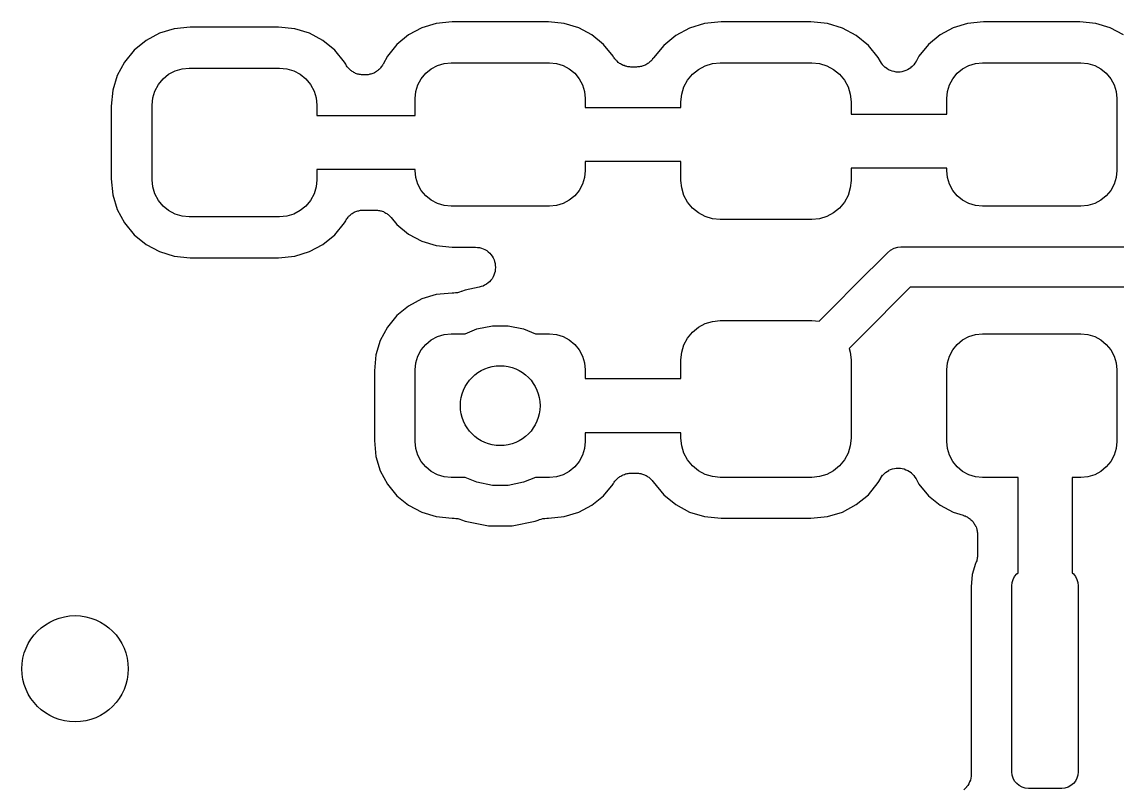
# Model space of a CAD drawing. Extents: x 0.48 to 2.43, y -7.79 to -4.85.
# Drawn here: x 1.248 to 1.4103, y -7.1202 to -7.0065 of the extents above; entities that cross this region are included whole.
import ezdxf

# ---------------------------------------------------------------- set-up
doc = ezdxf.new("R2010")
doc.units = 0
doc.header["$MEASUREMENT"] = 0
doc.layers.add('BLACK', color=7, linetype='CONTINUOUS')

msp = doc.modelspace()

# ---------------------------------------------------------------- linework, layer by layer
at = {"layer": 'BLACK', "linetype": 'CONTINUOUS'}
for p, q in [((1.3094, -7.00679), (1.30727, -7.00743)), ((1.31176, -7.00655), (1.3094, -7.00679)), ((1.32603, -7.00655), (1.31176, -7.00655)), ((1.32839, -7.00679), (1.32603, -7.00655)), ((1.33052, -7.00743), (1.32839, -7.00679)), ((1.34917, -7.0068), (1.34695, -7.00747)), ((1.35162, -7.00655), (1.34917, -7.0068)), ((1.36491, -7.00655), (1.35162, -7.00655)), ((1.36737, -7.0068), (1.36491, -7.00655)), ((1.36959, -7.00747), (1.36737, -7.0068)), ((1.38814, -7.00679), (1.38601, -7.00743)), ((1.3905, -7.00655), (1.38814, -7.00679)), ((1.40477, -7.00655), (1.3905, -7.00655)), ((1.40713, -7.00679), (1.40477, -7.00655)), ((1.40926, -7.00743), (1.40713, -7.00679)), ((1.26842, -7.00824), (1.26642, -7.0093)), ((1.27058, -7.00758), (1.26842, -7.00824)), ((1.27298, -7.00734), (1.27058, -7.00758)), ((1.28607, -7.00734), (1.27298, -7.00734)), ((1.28847, -7.00758), (1.28607, -7.00734)), ((1.29064, -7.00824), (1.28847, -7.00758)), ((1.29263, -7.0093), (1.29064, -7.00824)), ((1.30531, -7.00848), (1.30359, -7.00989)), ((1.30727, -7.00743), (1.30531, -7.00848)), ((1.33248, -7.00848), (1.33052, -7.00743)), ((1.3342, -7.00989), (1.33248, -7.00848)), ((1.3449, -7.00856), (1.34311, -7.01004)), ((1.34695, -7.00747), (1.3449, -7.00856)), ((1.37163, -7.00856), (1.36959, -7.00747)), ((1.37343, -7.01004), (1.37163, -7.00856)), ((1.38405, -7.00848), (1.38233, -7.00989)), ((1.38601, -7.00743), (1.38405, -7.00848)), ((1.41122, -7.00848), (1.40926, -7.00743)), ((1.26642, -7.0093), (1.26467, -7.01074)), ((1.29438, -7.01074), (1.29263, -7.0093)), ((1.30359, -7.00989), (1.30218, -7.01161)), ((1.33561, -7.01161), (1.3342, -7.00989)), ((1.34311, -7.01004), (1.34158, -7.01189)), ((1.3749, -7.01183), (1.37343, -7.01004)), ((1.38233, -7.00989), (1.38092, -7.01161)), ((1.26467, -7.01074), (1.26324, -7.01249)), ((1.29582, -7.01249), (1.29438, -7.01074)), ((1.30218, -7.01161), (1.30153, -7.01282)), ((1.33563, -7.01164), (1.33561, -7.01161)), ((1.3357, -7.01175), (1.33563, -7.01164)), ((1.33577, -7.01187), (1.3357, -7.01175)), ((1.33587, -7.012), (1.33577, -7.01187)), ((1.33596, -7.01213), (1.33587, -7.012)), ((1.33605, -7.01222), (1.33596, -7.01213)), ((1.34138, -7.01216), (1.34129, -7.01225)), ((1.34147, -7.01203), (1.34138, -7.01216)), ((1.34158, -7.01191), (1.34147, -7.01203)), ((1.34158, -7.01189), (1.34158, -7.01191)), ((1.37521, -7.0124), (1.3749, -7.01183)), ((1.38092, -7.01161), (1.3805, -7.0124)), ((1.26324, -7.01249), (1.26217, -7.01448)), ((1.27073, -7.01381), (1.27176, -7.01349)), ((1.27176, -7.01349), (1.27283, -7.01339)), ((1.27283, -7.01339), (1.28622, -7.01339)), ((1.28622, -7.01339), (1.2873, -7.01349)), ((1.2873, -7.01349), (1.28833, -7.01381)), ((1.296, -7.01282), (1.29582, -7.01249)), ((1.29607, -7.01293), (1.296, -7.01282)), ((1.29613, -7.01305), (1.29607, -7.01293)), ((1.29623, -7.01318), (1.29613, -7.01305)), ((1.29632, -7.01331), (1.29623, -7.01318)), ((1.29642, -7.0134), (1.29632, -7.01331)), ((1.2965, -7.01351), (1.29642, -7.0134)), ((1.29662, -7.01361), (1.2965, -7.01351)), ((1.29674, -7.01373), (1.29662, -7.01361)), ((1.29685, -7.0138), (1.29674, -7.01373)), ((1.29695, -7.01388), (1.29685, -7.0138)), ((1.30076, -7.01375), (1.30065, -7.01382)), ((1.30088, -7.01364), (1.30076, -7.01375)), ((1.301, -7.01354), (1.30088, -7.01364)), ((1.30109, -7.01344), (1.301, -7.01354)), ((1.30118, -7.01334), (1.30109, -7.01344)), ((1.30127, -7.01321), (1.30118, -7.01334)), ((1.30138, -7.01309), (1.30127, -7.01321)), ((1.30144, -7.01297), (1.30138, -7.01309)), ((1.30151, -7.01286), (1.30144, -7.01297)), ((1.30153, -7.01282), (1.30151, -7.01286)), ((1.30786, -7.01416), (1.30866, -7.01349)), ((1.30866, -7.01349), (1.30958, -7.013)), ((1.30958, -7.013), (1.31058, -7.0127)), ((1.31058, -7.0127), (1.31161, -7.0126)), ((1.31161, -7.0126), (1.32618, -7.0126)), ((1.32618, -7.0126), (1.32722, -7.0127)), ((1.32722, -7.0127), (1.32822, -7.013)), ((1.32822, -7.013), (1.32913, -7.01349)), ((1.32913, -7.01349), (1.32994, -7.01416)), ((1.33613, -7.01233), (1.33605, -7.01222)), ((1.33626, -7.01243), (1.33613, -7.01233)), ((1.33637, -7.01254), (1.33626, -7.01243)), ((1.33648, -7.01262), (1.33637, -7.01254)), ((1.33658, -7.0127), (1.33648, -7.01262)), ((1.33672, -7.01278), (1.33658, -7.0127)), ((1.33685, -7.01287), (1.33672, -7.01278)), ((1.33698, -7.01292), (1.33685, -7.01287)), ((1.33709, -7.01299), (1.33698, -7.01292)), ((1.33725, -7.01303), (1.33709, -7.01299)), ((1.33739, -7.0131), (1.33725, -7.01303)), ((1.33753, -7.01312), (1.33739, -7.0131)), ((1.33765, -7.01316), (1.33753, -7.01312)), ((1.33781, -7.01318), (1.33765, -7.01316)), ((1.33797, -7.01321), (1.33781, -7.01318)), ((1.3381, -7.01321), (1.33797, -7.01321)), ((1.33823, -7.01323), (1.3381, -7.01321)), ((1.33828, -7.01323), (1.33823, -7.01323)), ((1.33909, -7.01323), (1.33828, -7.01323)), ((1.33922, -7.01322), (1.33909, -7.01323)), ((1.33936, -7.01322), (1.33922, -7.01322)), ((1.33951, -7.01319), (1.33936, -7.01322)), ((1.33967, -7.01317), (1.33951, -7.01319)), ((1.3398, -7.01313), (1.33967, -7.01317)), ((1.33993, -7.01311), (1.3398, -7.01313)), ((1.34008, -7.01305), (1.33993, -7.01311)), ((1.34023, -7.013), (1.34008, -7.01305)), ((1.34035, -7.01294), (1.34023, -7.013)), ((1.34047, -7.01289), (1.34035, -7.01294)), ((1.34061, -7.0128), (1.34047, -7.01289)), ((1.34075, -7.01273), (1.34061, -7.0128)), ((1.34085, -7.01264), (1.34075, -7.01273)), ((1.34096, -7.01257), (1.34085, -7.01264)), ((1.34108, -7.01246), (1.34096, -7.01257)), ((1.3412, -7.01236), (1.34108, -7.01246)), ((1.34129, -7.01225), (1.3412, -7.01236)), ((1.34737, -7.0143), (1.34825, -7.01358)), ((1.34825, -7.01358), (1.34925, -7.01304)), ((1.34925, -7.01304), (1.35034, -7.01271)), ((1.35034, -7.01271), (1.35148, -7.0126)), ((1.35148, -7.0126), (1.36506, -7.0126)), ((1.36506, -7.0126), (1.36619, -7.01271)), ((1.36619, -7.01271), (1.36728, -7.01304)), ((1.36728, -7.01304), (1.36829, -7.01358)), ((1.36829, -7.01358), (1.36917, -7.0143)), ((1.37536, -7.01264), (1.37521, -7.0124)), ((1.37552, -7.01288), (1.37536, -7.01264)), ((1.37553, -7.01289), (1.37552, -7.01288)), ((1.37573, -7.01309), (1.37553, -7.01289)), ((1.37553, -7.01289), (1.37553, -7.01289)), ((1.37594, -7.0133), (1.37573, -7.01309)), ((1.37595, -7.0133), (1.37594, -7.0133)), ((1.37594, -7.0133), (1.37594, -7.0133)), ((1.37618, -7.01346), (1.37595, -7.0133)), ((1.37642, -7.01363), (1.37618, -7.01346)), ((1.37643, -7.01363), (1.37642, -7.01363)), ((1.3767, -7.01374), (1.37643, -7.01363)), ((1.37643, -7.01363), (1.37643, -7.01363)), ((1.37696, -7.01385), (1.3767, -7.01374)), ((1.37897, -7.01376), (1.37871, -7.01387)), ((1.37924, -7.01365), (1.37897, -7.01376)), ((1.37925, -7.01364), (1.37924, -7.01365)), ((1.37924, -7.01365), (1.37924, -7.01365)), ((1.37949, -7.01349), (1.37925, -7.01364)), ((1.37973, -7.01333), (1.37949, -7.01349)), ((1.37974, -7.01332), (1.37973, -7.01333)), ((1.37973, -7.01333), (1.37973, -7.01333)), ((1.37994, -7.01313), (1.37974, -7.01332)), ((1.38015, -7.01292), (1.37994, -7.01313)), ((1.38016, -7.01291), (1.38015, -7.01292)), ((1.38015, -7.01292), (1.38015, -7.01292)), ((1.38031, -7.01268), (1.38016, -7.01291)), ((1.38048, -7.01244), (1.38031, -7.01268)), ((1.3805, -7.0124), (1.38048, -7.01243)), ((1.38048, -7.01243), (1.38048, -7.01243)), ((1.38048, -7.01243), (1.38048, -7.01243)), ((1.38048, -7.01243), (1.38048, -7.01244)), ((1.3866, -7.01416), (1.3874, -7.01349)), ((1.3874, -7.01349), (1.38832, -7.013)), ((1.38832, -7.013), (1.38932, -7.0127)), ((1.38932, -7.0127), (1.39035, -7.0126)), ((1.39035, -7.0126), (1.40492, -7.0126)), ((1.40492, -7.0126), (1.40596, -7.0127)), ((1.40596, -7.0127), (1.40696, -7.013)), ((1.40696, -7.013), (1.40787, -7.01349)), ((1.40787, -7.01349), (1.40868, -7.01416)), ((1.26217, -7.01448), (1.26152, -7.01665)), ((1.26825, -7.01584), (1.26894, -7.015)), ((1.26894, -7.015), (1.26977, -7.01431)), ((1.26977, -7.01431), (1.27073, -7.01381)), ((1.28833, -7.01381), (1.28928, -7.01431)), ((1.28928, -7.01431), (1.29012, -7.015)), ((1.29012, -7.015), (1.2908, -7.01584)), ((1.29709, -7.01396), (1.29695, -7.01388)), ((1.29722, -7.01405), (1.29709, -7.01396)), ((1.29734, -7.0141), (1.29722, -7.01405)), ((1.29746, -7.01417), (1.29734, -7.0141)), ((1.29761, -7.01422), (1.29746, -7.01417)), ((1.29776, -7.01428), (1.29761, -7.01422)), ((1.29789, -7.0143), (1.29776, -7.01428)), ((1.29802, -7.01434), (1.29789, -7.0143)), ((1.29818, -7.01436), (1.29802, -7.01434)), ((1.29834, -7.01439), (1.29818, -7.01436)), ((1.29847, -7.01439), (1.29834, -7.01439)), ((1.2986, -7.01441), (1.29847, -7.01439)), ((1.29864, -7.01441), (1.2986, -7.01441)), ((1.29889, -7.01441), (1.29864, -7.01441)), ((1.29902, -7.0144), (1.29889, -7.01441)), ((1.29915, -7.0144), (1.29902, -7.0144)), ((1.29931, -7.01437), (1.29915, -7.0144)), ((1.29947, -7.01435), (1.29931, -7.01437)), ((1.2996, -7.01431), (1.29947, -7.01435)), ((1.29973, -7.01429), (1.2996, -7.01431)), ((1.29988, -7.01423), (1.29973, -7.01429)), ((1.30003, -7.01418), (1.29988, -7.01423)), ((1.30015, -7.01412), (1.30003, -7.01418)), ((1.30027, -7.01407), (1.30015, -7.01412)), ((1.30041, -7.01398), (1.30027, -7.01407)), ((1.30055, -7.01391), (1.30041, -7.01398)), ((1.30065, -7.01382), (1.30055, -7.01391)), ((1.3067, -7.01588), (1.30719, -7.01496)), ((1.30719, -7.01496), (1.30786, -7.01416)), ((1.32994, -7.01416), (1.3306, -7.01496)), ((1.3306, -7.01496), (1.33109, -7.01588)), ((1.34611, -7.01618), (1.34665, -7.01518)), ((1.34665, -7.01518), (1.34737, -7.0143)), ((1.36917, -7.0143), (1.36989, -7.01518)), ((1.36989, -7.01518), (1.37042, -7.01618)), ((1.37697, -7.01385), (1.37696, -7.01385)), ((1.37697, -7.01386), (1.37697, -7.01385)), ((1.37725, -7.01391), (1.37697, -7.01386)), ((1.37753, -7.01397), (1.37725, -7.01391)), ((1.37754, -7.01397), (1.37753, -7.01397)), ((1.37755, -7.01397), (1.37754, -7.01397)), ((1.37783, -7.01397), (1.37755, -7.01397)), ((1.37812, -7.01398), (1.37783, -7.01397)), ((1.37813, -7.01398), (1.37812, -7.01398)), ((1.37812, -7.01398), (1.37812, -7.01398)), ((1.37841, -7.01392), (1.37813, -7.01398)), ((1.37869, -7.01387), (1.37841, -7.01392)), ((1.3787, -7.01387), (1.37869, -7.01387)), ((1.37871, -7.01387), (1.3787, -7.01387)), ((1.38544, -7.01588), (1.38594, -7.01496)), ((1.38594, -7.01496), (1.3866, -7.01416)), ((1.40868, -7.01416), (1.40934, -7.01496)), ((1.40934, -7.01496), (1.40983, -7.01588)), ((1.26152, -7.01665), (1.26128, -7.01905)), ((1.26743, -7.01782), (1.26774, -7.01679)), ((1.26774, -7.01679), (1.26825, -7.01584)), ((1.2908, -7.01584), (1.29131, -7.01679)), ((1.29131, -7.01679), (1.29163, -7.01782)), ((1.3063, -7.01791), (1.3064, -7.01688)), ((1.3064, -7.01688), (1.3067, -7.01588)), ((1.33109, -7.01588), (1.33139, -7.01688)), ((1.33139, -7.01688), (1.3315, -7.01791)), ((1.34578, -7.01727), (1.34611, -7.01618)), ((1.37042, -7.01618), (1.37075, -7.01727)), ((1.38504, -7.01791), (1.38514, -7.01688)), ((1.38514, -7.01688), (1.38544, -7.01588)), ((1.40983, -7.01588), (1.41013, -7.01688)), ((1.41013, -7.01688), (1.41024, -7.01791)), ((1.26732, -7.0189), (1.26743, -7.01782)), ((1.29163, -7.01782), (1.29173, -7.0189)), ((1.3063, -7.02041), (1.3063, -7.01791)), ((1.3315, -7.01791), (1.3315, -7.01923)), ((1.34567, -7.01841), (1.34578, -7.01727)), ((1.34567, -7.01923), (1.34567, -7.01841)), ((1.37075, -7.01727), (1.37087, -7.01841)), ((1.37087, -7.01841), (1.37087, -7.02021)), ((1.38504, -7.02021), (1.38504, -7.01791)), ((1.41024, -7.01791), (1.41024, -7.02854)), ((1.26128, -7.01905), (1.26128, -7.02977)), ((1.26732, -7.02992), (1.26732, -7.0189)), ((1.29173, -7.0189), (1.29173, -7.02041)), ((1.3315, -7.01923), (1.34567, -7.01923)), ((1.37087, -7.02021), (1.38504, -7.02021)), ((1.29173, -7.02041), (1.3063, -7.02041)), ((1.3063, -7.02841), (1.29173, -7.02841)), ((1.29173, -7.02841), (1.29173, -7.02992)), ((1.3063, -7.02854), (1.3063, -7.02841)), ((1.34567, -7.02723), (1.3315, -7.02723)), ((1.3315, -7.02723), (1.3315, -7.02854)), ((1.34567, -7.03002), (1.34567, -7.02723)), ((1.38504, -7.02821), (1.37087, -7.02821)), ((1.37087, -7.02821), (1.37087, -7.03002)), ((1.38504, -7.02854), (1.38504, -7.02821)), ((1.26128, -7.02977), (1.26152, -7.03217)), ((1.26743, -7.031), (1.26732, -7.02992)), ((1.29173, -7.02992), (1.29163, -7.031)), ((1.3064, -7.02958), (1.3063, -7.02854)), ((1.3067, -7.03058), (1.3064, -7.02958)), ((1.33139, -7.02958), (1.33109, -7.03058)), ((1.3315, -7.02854), (1.33139, -7.02958)), ((1.34578, -7.03115), (1.34567, -7.03002)), ((1.37087, -7.03002), (1.37075, -7.03115)), ((1.38514, -7.02958), (1.38504, -7.02854)), ((1.38544, -7.03058), (1.38514, -7.02958)), ((1.41013, -7.02958), (1.40983, -7.03058)), ((1.41024, -7.02854), (1.41013, -7.02958)), ((1.26774, -7.03203), (1.26743, -7.031)), ((1.29163, -7.031), (1.29131, -7.03203)), ((1.30719, -7.0315), (1.3067, -7.03058)), ((1.30786, -7.0323), (1.30719, -7.0315)), ((1.3306, -7.0315), (1.32994, -7.0323)), ((1.33109, -7.03058), (1.3306, -7.0315)), ((1.34611, -7.03224), (1.34578, -7.03115)), ((1.37075, -7.03115), (1.37042, -7.03224)), ((1.38594, -7.0315), (1.38544, -7.03058)), ((1.3866, -7.0323), (1.38594, -7.0315)), ((1.40934, -7.0315), (1.40868, -7.0323)), ((1.40983, -7.03058), (1.40934, -7.0315)), ((1.26152, -7.03217), (1.26217, -7.03434)), ((1.26825, -7.03298), (1.26774, -7.03203)), ((1.26894, -7.03382), (1.26825, -7.03298)), ((1.2908, -7.03298), (1.29012, -7.03382)), ((1.29131, -7.03203), (1.2908, -7.03298)), ((1.30866, -7.03296), (1.30786, -7.0323)), ((1.30958, -7.03345), (1.30866, -7.03296)), ((1.32913, -7.03296), (1.32822, -7.03345)), ((1.32994, -7.0323), (1.32913, -7.03296)), ((1.34665, -7.03325), (1.34611, -7.03224)), ((1.34737, -7.03413), (1.34665, -7.03325)), ((1.36989, -7.03325), (1.36917, -7.03413)), ((1.37042, -7.03224), (1.36989, -7.03325)), ((1.3874, -7.03296), (1.3866, -7.0323)), ((1.38832, -7.03345), (1.3874, -7.03296)), ((1.40787, -7.03296), (1.40696, -7.03345)), ((1.40868, -7.0323), (1.40787, -7.03296)), ((1.26217, -7.03434), (1.26324, -7.03633)), ((1.26977, -7.0345), (1.26894, -7.03382)), ((1.27073, -7.03501), (1.26977, -7.0345)), ((1.28928, -7.0345), (1.28833, -7.03501)), ((1.29012, -7.03382), (1.28928, -7.0345)), ((1.29698, -7.03491), (1.29712, -7.03484)), ((1.29712, -7.03484), (1.29726, -7.03475)), ((1.29726, -7.03475), (1.29738, -7.0347)), ((1.29738, -7.0347), (1.2975, -7.03464)), ((1.2975, -7.03464), (1.29765, -7.03459)), ((1.29765, -7.03459), (1.2978, -7.03453)), ((1.2978, -7.03453), (1.29793, -7.03451)), ((1.29793, -7.03451), (1.29806, -7.03447)), ((1.29806, -7.03447), (1.29822, -7.03445)), ((1.29822, -7.03445), (1.29838, -7.03442)), ((1.29838, -7.03442), (1.29851, -7.03442)), ((1.29851, -7.03442), (1.29864, -7.03441)), ((1.29864, -7.03441), (1.30041, -7.03441)), ((1.30041, -7.03441), (1.30045, -7.03441)), ((1.30045, -7.03441), (1.30058, -7.03442)), ((1.30058, -7.03442), (1.30071, -7.03442)), ((1.30071, -7.03442), (1.30087, -7.03446)), ((1.30087, -7.03446), (1.30103, -7.03447)), ((1.30103, -7.03447), (1.30115, -7.03451)), ((1.30115, -7.03451), (1.30128, -7.03454)), ((1.30128, -7.03454), (1.30143, -7.0346)), ((1.30143, -7.0346), (1.30159, -7.03465)), ((1.30159, -7.03465), (1.3017, -7.03472)), ((1.3017, -7.03472), (1.30182, -7.03477)), ((1.30182, -7.03477), (1.30196, -7.03486)), ((1.30196, -7.03486), (1.3021, -7.03493)), ((1.31058, -7.03376), (1.30958, -7.03345)), ((1.31161, -7.03386), (1.31058, -7.03376)), ((1.32618, -7.03386), (1.31161, -7.03386)), ((1.32722, -7.03376), (1.32618, -7.03386)), ((1.32822, -7.03345), (1.32722, -7.03376)), ((1.34825, -7.03485), (1.34737, -7.03413)), ((1.34925, -7.03538), (1.34825, -7.03485)), ((1.36829, -7.03485), (1.36728, -7.03538)), ((1.36917, -7.03413), (1.36829, -7.03485)), ((1.38932, -7.03376), (1.38832, -7.03345)), ((1.39035, -7.03386), (1.38932, -7.03376)), ((1.40492, -7.03386), (1.39035, -7.03386)), ((1.40596, -7.03376), (1.40492, -7.03386)), ((1.40696, -7.03345), (1.40596, -7.03376)), ((1.26324, -7.03633), (1.26467, -7.03808)), ((1.27176, -7.03533), (1.27073, -7.03501)), ((1.27283, -7.03543), (1.27176, -7.03533)), ((1.28622, -7.03543), (1.27283, -7.03543)), ((1.2873, -7.03533), (1.28622, -7.03543)), ((1.28833, -7.03501), (1.2873, -7.03533)), ((1.29438, -7.03808), (1.29582, -7.03633)), ((1.29582, -7.03633), (1.296, -7.036)), ((1.296, -7.036), (1.29602, -7.03596)), ((1.29602, -7.03596), (1.29609, -7.03585)), ((1.29609, -7.03585), (1.29616, -7.03573)), ((1.29616, -7.03573), (1.29626, -7.03561)), ((1.29626, -7.03561), (1.29635, -7.03548)), ((1.29635, -7.03548), (1.29644, -7.03538)), ((1.29644, -7.03538), (1.29653, -7.03528)), ((1.29653, -7.03528), (1.29665, -7.03518)), ((1.29665, -7.03518), (1.29677, -7.03507)), ((1.29677, -7.03507), (1.29688, -7.03499)), ((1.29688, -7.03499), (1.29698, -7.03491)), ((1.3021, -7.03493), (1.3022, -7.03502)), ((1.3022, -7.03502), (1.30231, -7.03509)), ((1.30231, -7.03509), (1.30242, -7.03521)), ((1.30242, -7.03521), (1.30255, -7.03531)), ((1.30255, -7.03531), (1.30263, -7.03541)), ((1.30263, -7.03541), (1.30272, -7.03551)), ((1.30272, -7.03551), (1.30359, -7.03656)), ((1.35034, -7.03572), (1.34925, -7.03538)), ((1.35148, -7.03583), (1.35034, -7.03572)), ((1.36506, -7.03583), (1.35148, -7.03583)), ((1.36619, -7.03572), (1.36506, -7.03583)), ((1.36728, -7.03538), (1.36619, -7.03572)), ((1.26467, -7.03808), (1.26642, -7.03952)), ((1.29263, -7.03952), (1.29438, -7.03808)), ((1.30359, -7.03656), (1.30531, -7.03798)), ((1.30531, -7.03798), (1.30727, -7.03902)), ((1.26642, -7.03952), (1.26842, -7.04058)), ((1.29064, -7.04058), (1.29263, -7.03952)), ((1.30727, -7.03902), (1.3094, -7.03967)), ((1.3094, -7.03967), (1.31176, -7.0399)), ((1.26842, -7.04058), (1.27058, -7.04124)), ((1.27058, -7.04124), (1.27298, -7.04148)), ((1.28607, -7.04148), (1.28847, -7.04124)), ((1.28847, -7.04124), (1.29064, -7.04058)), ((1.31176, -7.0399), (1.3152, -7.0399)), ((1.3152, -7.0399), (1.31524, -7.0399)), ((1.31524, -7.0399), (1.31524, -7.0399)), ((1.31524, -7.0399), (1.31524, -7.0399)), ((1.31524, -7.0399), (1.31525, -7.0399)), ((1.31525, -7.0399), (1.31555, -7.03994)), ((1.31555, -7.03994), (1.31583, -7.03997)), ((1.31583, -7.03997), (1.31583, -7.03997)), ((1.31583, -7.03997), (1.31583, -7.03997)), ((1.31583, -7.03997), (1.31611, -7.04006)), ((1.31611, -7.04006), (1.31638, -7.04014)), ((1.31638, -7.04014), (1.31638, -7.04014)), ((1.31638, -7.04014), (1.31639, -7.04014)), ((1.31639, -7.04014), (1.31662, -7.04027)), ((1.31662, -7.04027), (1.3169, -7.04042)), ((1.3169, -7.04042), (1.3169, -7.04043)), ((1.3169, -7.04043), (1.3169, -7.04043)), ((1.3169, -7.04043), (1.31709, -7.04059)), ((1.31709, -7.04059), (1.31735, -7.0408)), ((1.31735, -7.0408), (1.31735, -7.0408)), ((1.31735, -7.0408), (1.31735, -7.0408)), ((1.31735, -7.0408), (1.31751, -7.04101)), ((1.31751, -7.04101), (1.31771, -7.04126)), ((1.31771, -7.04126), (1.31771, -7.04126)), ((1.31771, -7.04126), (1.31771, -7.04126)), ((1.31771, -7.04126), (1.31784, -7.0415)), ((1.37189, -7.04512), (1.37594, -7.04108)), ((1.37594, -7.04108), (1.37618, -7.04084)), ((1.37618, -7.04084), (1.37627, -7.04073)), ((1.37627, -7.04073), (1.37673, -7.04035)), ((1.37673, -7.04035), (1.37725, -7.04007)), ((1.37725, -7.04007), (1.37781, -7.0399)), ((1.37781, -7.0399), (1.37825, -7.03986)), ((1.37825, -7.03986), (1.3784, -7.03984)), ((1.3784, -7.03984), (1.37855, -7.03986)), ((1.37855, -7.03986), (1.4557, -7.03986)), ((1.27298, -7.04148), (1.28607, -7.04148)), ((1.31784, -7.0415), (1.31798, -7.04178)), ((1.31798, -7.04178), (1.31798, -7.04178)), ((1.31798, -7.04178), (1.31799, -7.04178)), ((1.31799, -7.04178), (1.31806, -7.04202)), ((1.31806, -7.04202), (1.31815, -7.04234)), ((1.31815, -7.04234), (1.31815, -7.04234)), ((1.31815, -7.04234), (1.31815, -7.04234)), ((1.31815, -7.04234), (1.31817, -7.04259)), ((1.31817, -7.04259), (1.3182, -7.04292)), ((1.3182, -7.04292), (1.31817, -7.0432)), ((1.3182, -7.04292), (1.3182, -7.04292)), ((1.3182, -7.04292), (1.3182, -7.04292)), ((1.31769, -7.04458), (1.31751, -7.04479)), ((1.31783, -7.04432), (1.31769, -7.04458)), ((1.31769, -7.04458), (1.31769, -7.04458)), ((1.31769, -7.04458), (1.31769, -7.04458)), ((1.31797, -7.04406), (1.31783, -7.04432)), ((1.31806, -7.04378), (1.31797, -7.04406)), ((1.31797, -7.04406), (1.31797, -7.04406)), ((1.31797, -7.04406), (1.31797, -7.04406)), ((1.31814, -7.04351), (1.31806, -7.04378)), ((1.31817, -7.0432), (1.31814, -7.0435)), ((1.31814, -7.0435), (1.31814, -7.0435)), ((1.31814, -7.0435), (1.31814, -7.04351)), ((1.31579, -7.04584), (1.3137, -7.04626)), ((1.31607, -7.04576), (1.31579, -7.04584)), ((1.31635, -7.04568), (1.31607, -7.04576)), ((1.31659, -7.04554), (1.31635, -7.04567)), ((1.31635, -7.04567), (1.31635, -7.04567)), ((1.31635, -7.04567), (1.31635, -7.04568)), ((1.31686, -7.0454), (1.31659, -7.04554)), ((1.31687, -7.0454), (1.31686, -7.0454)), ((1.31711, -7.0452), (1.31687, -7.0454)), ((1.31687, -7.0454), (1.31687, -7.0454)), ((1.31732, -7.04503), (1.31711, -7.0452)), ((1.31751, -7.04479), (1.31732, -7.04503)), ((1.31732, -7.04503), (1.31732, -7.04503)), ((1.31732, -7.04503), (1.31732, -7.04503)), ((1.36806, -7.04896), (1.37189, -7.04512)), ((1.37964, -7.04586), (1.3723, -7.0532)), ((1.45461, -7.04586), (1.37964, -7.04586)), ((1.30727, -7.04759), (1.30531, -7.04864)), ((1.3094, -7.04694), (1.30727, -7.04759)), ((1.31176, -7.04671), (1.3094, -7.04694)), ((1.31201, -7.04671), (1.31176, -7.04671)), ((1.31229, -7.04669), (1.31201, -7.04671)), ((1.31256, -7.04666), (1.31229, -7.04669)), ((1.31258, -7.04666), (1.31256, -7.04666)), ((1.31259, -7.04666), (1.31258, -7.04666)), ((1.31286, -7.04658), (1.31259, -7.04666)), ((1.31312, -7.0465), (1.31286, -7.04658)), ((1.31315, -7.04649), (1.31312, -7.0465)), ((1.31316, -7.04649), (1.31315, -7.04649)), ((1.31315, -7.04649), (1.31315, -7.04649)), ((1.3137, -7.04626), (1.31316, -7.04648)), ((1.31316, -7.04648), (1.31316, -7.04649)), ((1.30531, -7.04864), (1.30359, -7.05005)), ((1.36612, -7.05089), (1.36806, -7.04896)), ((1.36806, -7.04896), (1.36806, -7.04896)), ((1.30359, -7.05005), (1.30218, -7.05177)), ((1.34925, -7.05123), (1.35034, -7.0509)), ((1.35034, -7.0509), (1.35148, -7.05079)), ((1.35148, -7.05079), (1.36506, -7.05079)), ((1.36506, -7.05079), (1.36612, -7.05089)), ((1.30218, -7.05177), (1.30113, -7.05373)), ((1.3137, -7.05276), (1.31545, -7.05203)), ((1.31545, -7.05203), (1.31773, -7.05157)), ((1.31773, -7.05157), (1.32006, -7.05157)), ((1.32006, -7.05157), (1.32234, -7.05203)), ((1.32234, -7.05203), (1.3241, -7.05276)), ((1.34665, -7.05337), (1.34737, -7.05249)), ((1.34737, -7.05249), (1.34825, -7.05177)), ((1.34825, -7.05177), (1.34925, -7.05123)), ((1.30113, -7.05373), (1.30049, -7.05586)), ((1.30719, -7.05512), (1.30786, -7.05431)), ((1.30786, -7.05431), (1.30866, -7.05365)), ((1.30866, -7.05365), (1.30958, -7.05316)), ((1.30958, -7.05316), (1.31058, -7.05286)), ((1.31058, -7.05286), (1.31161, -7.05276)), ((1.31161, -7.05276), (1.3137, -7.05276)), ((1.3241, -7.05276), (1.32618, -7.05276)), ((1.32618, -7.05276), (1.32722, -7.05286)), ((1.32722, -7.05286), (1.32822, -7.05316)), ((1.32822, -7.05316), (1.32913, -7.05365)), ((1.32913, -7.05365), (1.32994, -7.05431)), ((1.32994, -7.05431), (1.3306, -7.05512)), ((1.34611, -7.05437), (1.34665, -7.05337)), ((1.3723, -7.0532), (1.37059, -7.05491)), ((1.3723, -7.0532), (1.3723, -7.0532)), ((1.38594, -7.05512), (1.3866, -7.05431)), ((1.3866, -7.05431), (1.3874, -7.05365)), ((1.3874, -7.05365), (1.38832, -7.05316)), ((1.38832, -7.05316), (1.38932, -7.05286)), ((1.38932, -7.05286), (1.39035, -7.05276)), ((1.39035, -7.05276), (1.40492, -7.05276)), ((1.40492, -7.05276), (1.40596, -7.05286)), ((1.40596, -7.05286), (1.40696, -7.05316)), ((1.40696, -7.05316), (1.40787, -7.05365)), ((1.40787, -7.05365), (1.40868, -7.05431)), ((1.40868, -7.05431), (1.40934, -7.05512)), ((1.30049, -7.05586), (1.30026, -7.05822)), ((1.3067, -7.05604), (1.30719, -7.05512)), ((1.3306, -7.05512), (1.33109, -7.05604)), ((1.34567, -7.05659), (1.34578, -7.05546)), ((1.34578, -7.05546), (1.34611, -7.05437)), ((1.37059, -7.05491), (1.37075, -7.05546)), ((1.37075, -7.05546), (1.37087, -7.05659)), ((1.38544, -7.05604), (1.38594, -7.05512)), ((1.40934, -7.05512), (1.40983, -7.05604)), ((1.3063, -7.05807), (1.3064, -7.05703)), ((1.3064, -7.05703), (1.3067, -7.05604)), ((1.33109, -7.05604), (1.33139, -7.05703)), ((1.33139, -7.05703), (1.3315, -7.05807)), ((1.34567, -7.05939), (1.34567, -7.05659)), ((1.37087, -7.05659), (1.37087, -7.06821)), ((1.38504, -7.05807), (1.38514, -7.05703)), ((1.38514, -7.05703), (1.38544, -7.05604)), ((1.40983, -7.05604), (1.41013, -7.05703)), ((1.41013, -7.05703), (1.41024, -7.05807)), ((1.30026, -7.05822), (1.30026, -7.06855)), ((1.3063, -7.0687), (1.3063, -7.05807)), ((1.3315, -7.05807), (1.3315, -7.05939)), ((1.38504, -7.0687), (1.38504, -7.05807)), ((1.41024, -7.05807), (1.41024, -7.0687)), ((1.3315, -7.05939), (1.34567, -7.05939)), ((1.30026, -7.06855), (1.30049, -7.07091)), ((1.3064, -7.06974), (1.3063, -7.0687)), ((1.3315, -7.0687), (1.33139, -7.06974)), ((1.34567, -7.06739), (1.3315, -7.06739)), ((1.3315, -7.06739), (1.3315, -7.0687)), ((1.34567, -7.06821), (1.34567, -7.06739)), ((1.34578, -7.06934), (1.34567, -7.06821)), ((1.37087, -7.06821), (1.37075, -7.06934)), ((1.38514, -7.06974), (1.38504, -7.0687)), ((1.41024, -7.0687), (1.41013, -7.06974)), ((1.3067, -7.07073), (1.3064, -7.06974)), ((1.33139, -7.06974), (1.33109, -7.07073)), ((1.34611, -7.07043), (1.34578, -7.06934)), ((1.34665, -7.07143), (1.34611, -7.07043)), ((1.37042, -7.07043), (1.36989, -7.07143)), ((1.37075, -7.06934), (1.37042, -7.07043)), ((1.38544, -7.07073), (1.38514, -7.06974)), ((1.41013, -7.06974), (1.40983, -7.07073)), ((1.30049, -7.07091), (1.30113, -7.07304)), ((1.30719, -7.07165), (1.3067, -7.07073)), ((1.30786, -7.07246), (1.30719, -7.07165)), ((1.3306, -7.07165), (1.32994, -7.07246)), ((1.33109, -7.07073), (1.3306, -7.07165)), ((1.34737, -7.07231), (1.34665, -7.07143)), ((1.36989, -7.07143), (1.36917, -7.07231)), ((1.38594, -7.07165), (1.38544, -7.07073)), ((1.3866, -7.07246), (1.38594, -7.07165)), ((1.40934, -7.07165), (1.40868, -7.07246)), ((1.40983, -7.07073), (1.40934, -7.07165)), ((1.30113, -7.07304), (1.30218, -7.075)), ((1.30866, -7.07312), (1.30786, -7.07246)), ((1.30958, -7.07361), (1.30866, -7.07312)), ((1.31058, -7.07391), (1.30958, -7.07361)), ((1.32822, -7.07361), (1.32722, -7.07391)), ((1.32913, -7.07312), (1.32822, -7.07361)), ((1.32994, -7.07246), (1.32913, -7.07312)), ((1.33662, -7.07389), (1.33676, -7.07381)), ((1.33676, -7.07381), (1.33689, -7.07372)), ((1.33689, -7.07372), (1.33702, -7.07367)), ((1.33702, -7.07367), (1.33713, -7.07361)), ((1.33713, -7.07361), (1.33729, -7.07357)), ((1.33729, -7.07357), (1.33744, -7.07351)), ((1.33744, -7.07351), (1.33757, -7.07348)), ((1.33757, -7.07348), (1.33769, -7.07344)), ((1.33769, -7.07344), (1.33785, -7.07343)), ((1.33785, -7.07343), (1.33801, -7.0734)), ((1.33801, -7.0734), (1.33814, -7.0734)), ((1.33814, -7.0734), (1.33828, -7.07339)), ((1.33828, -7.07339), (1.33909, -7.07339)), ((1.33909, -7.07339), (1.33913, -7.07339)), ((1.33913, -7.07339), (1.33926, -7.0734)), ((1.33926, -7.0734), (1.3394, -7.0734)), ((1.3394, -7.0734), (1.33955, -7.07343)), ((1.33955, -7.07343), (1.33971, -7.07345)), ((1.33971, -7.07345), (1.33984, -7.07349)), ((1.33984, -7.07349), (1.33997, -7.07352)), ((1.33997, -7.07352), (1.34012, -7.07358)), ((1.34012, -7.07358), (1.34027, -7.07363)), ((1.34027, -7.07363), (1.34039, -7.07369)), ((1.34039, -7.07369), (1.34051, -7.07374)), ((1.34051, -7.07374), (1.34064, -7.07383)), ((1.34064, -7.07383), (1.34078, -7.07391)), ((1.34825, -7.07304), (1.34737, -7.07231)), ((1.34925, -7.07357), (1.34825, -7.07304)), ((1.35034, -7.0739), (1.34925, -7.07357)), ((1.36728, -7.07357), (1.36619, -7.0739)), ((1.36829, -7.07304), (1.36728, -7.07357)), ((1.36917, -7.07231), (1.36829, -7.07304)), ((1.3754, -7.07393), (1.37555, -7.0737)), ((1.37555, -7.0737), (1.37556, -7.0737)), ((1.37556, -7.07369), (1.37576, -7.07349)), ((1.37556, -7.0737), (1.37556, -7.07369)), ((1.37576, -7.07349), (1.37597, -7.07329)), ((1.37597, -7.07329), (1.37598, -7.07328)), ((1.37597, -7.07329), (1.37597, -7.07329)), ((1.37598, -7.07328), (1.37622, -7.07313)), ((1.37622, -7.07313), (1.37646, -7.07297)), ((1.37646, -7.07297), (1.37647, -7.07296)), ((1.37646, -7.07297), (1.37646, -7.07297)), ((1.37647, -7.07296), (1.37673, -7.07286)), ((1.37673, -7.07286), (1.377, -7.07275)), ((1.377, -7.07275), (1.37701, -7.07275)), ((1.37701, -7.07275), (1.37729, -7.07269)), ((1.37701, -7.07275), (1.37701, -7.07275)), ((1.37729, -7.07269), (1.37757, -7.07264)), ((1.37757, -7.07264), (1.37758, -7.07264)), ((1.37758, -7.07264), (1.37759, -7.07264)), ((1.37759, -7.07264), (1.37787, -7.07264)), ((1.37787, -7.07264), (1.37816, -7.07264)), ((1.37816, -7.07264), (1.37817, -7.07264)), ((1.37817, -7.07264), (1.37817, -7.07264)), ((1.37817, -7.07264), (1.37844, -7.0727)), ((1.37844, -7.0727), (1.37873, -7.07276)), ((1.37873, -7.07276), (1.37874, -7.07276)), ((1.37874, -7.07276), (1.37875, -7.07276)), ((1.37875, -7.07276), (1.379, -7.07287)), ((1.379, -7.07287), (1.37927, -7.07298)), ((1.37927, -7.07298), (1.37928, -7.07299)), ((1.37928, -7.07299), (1.37929, -7.07299)), ((1.37929, -7.07299), (1.37952, -7.07315)), ((1.37952, -7.07315), (1.37976, -7.07331)), ((1.37976, -7.07331), (1.37976, -7.07331)), ((1.37976, -7.07331), (1.37977, -7.07332)), ((1.37977, -7.07332), (1.37997, -7.07352)), ((1.37997, -7.07352), (1.38017, -7.07372)), ((1.38017, -7.07372), (1.38018, -7.07373)), ((1.38018, -7.07373), (1.38018, -7.07373)), ((1.38018, -7.07373), (1.38034, -7.07397)), ((1.3874, -7.07312), (1.3866, -7.07246)), ((1.38832, -7.07361), (1.3874, -7.07312)), ((1.38932, -7.07391), (1.38832, -7.07361)), ((1.40696, -7.07361), (1.40596, -7.07391)), ((1.40787, -7.07312), (1.40696, -7.07361)), ((1.40868, -7.07246), (1.40787, -7.07312)), ((1.30218, -7.075), (1.30359, -7.07672)), ((1.31161, -7.07402), (1.31058, -7.07391)), ((1.3137, -7.07402), (1.31161, -7.07402)), ((1.31545, -7.07474), (1.3137, -7.07402)), ((1.31773, -7.0752), (1.31545, -7.07474)), ((1.32006, -7.0752), (1.31773, -7.0752)), ((1.32234, -7.07474), (1.32006, -7.0752)), ((1.3241, -7.07402), (1.32234, -7.07474)), ((1.32618, -7.07402), (1.3241, -7.07402)), ((1.32722, -7.07391), (1.32618, -7.07402)), ((1.3342, -7.07672), (1.33561, -7.075)), ((1.33561, -7.075), (1.33563, -7.07497)), ((1.33563, -7.07497), (1.33565, -7.07493)), ((1.33565, -7.07493), (1.33573, -7.07483)), ((1.33573, -7.07483), (1.33579, -7.07471)), ((1.33579, -7.07471), (1.33589, -7.07458)), ((1.33589, -7.07458), (1.33598, -7.07445)), ((1.33598, -7.07445), (1.33608, -7.07436)), ((1.33608, -7.07436), (1.33616, -7.07426)), ((1.33616, -7.07426), (1.33629, -7.07416)), ((1.33629, -7.07416), (1.3364, -7.07404)), ((1.3364, -7.07404), (1.33651, -7.07397)), ((1.33651, -7.07397), (1.33662, -7.07389)), ((1.34078, -7.07391), (1.34089, -7.074)), ((1.34089, -7.074), (1.341, -7.07407)), ((1.341, -7.07407), (1.34111, -7.07418)), ((1.34111, -7.07418), (1.34123, -7.07429)), ((1.34123, -7.07429), (1.34132, -7.07439)), ((1.34132, -7.07439), (1.34141, -7.07448)), ((1.34141, -7.07448), (1.3415, -7.07462)), ((1.3415, -7.07462), (1.34153, -7.07465)), ((1.34153, -7.07465), (1.34311, -7.07658)), ((1.35148, -7.07402), (1.35034, -7.0739)), ((1.36506, -7.07402), (1.35148, -7.07402)), ((1.36619, -7.0739), (1.36506, -7.07402)), ((1.37343, -7.07658), (1.3749, -7.07478)), ((1.3749, -7.07478), (1.37521, -7.07421)), ((1.37521, -7.07421), (1.37523, -7.07417)), ((1.37523, -7.07417), (1.3754, -7.07393)), ((1.38034, -7.07397), (1.3805, -7.07421)), ((1.3805, -7.07421), (1.38092, -7.075)), ((1.38092, -7.075), (1.38233, -7.07672)), ((1.39035, -7.07402), (1.38932, -7.07391)), ((1.39561, -7.07402), (1.39035, -7.07402)), ((1.39561, -7.08815), (1.39561, -7.07402)), ((1.40492, -7.07402), (1.40361, -7.07402)), ((1.40361, -7.07402), (1.40361, -7.08815)), ((1.40596, -7.07391), (1.40492, -7.07402)), ((1.30359, -7.07672), (1.30531, -7.07813)), ((1.33248, -7.07813), (1.3342, -7.07672)), ((1.34311, -7.07658), (1.3449, -7.07805)), ((1.37163, -7.07805), (1.37343, -7.07658)), ((1.38233, -7.07672), (1.38405, -7.07813)), ((1.30531, -7.07813), (1.30727, -7.07918)), ((1.33052, -7.07918), (1.33248, -7.07813)), ((1.3449, -7.07805), (1.34695, -7.07914)), ((1.36959, -7.07914), (1.37163, -7.07805)), ((1.38405, -7.07813), (1.38601, -7.07918)), ((1.30727, -7.07918), (1.3094, -7.07983)), ((1.3094, -7.07983), (1.31176, -7.08006)), ((1.31176, -7.08006), (1.31201, -7.08006)), ((1.31201, -7.08006), (1.31202, -7.08006)), ((1.31202, -7.08006), (1.31202, -7.08006)), ((1.31202, -7.08006), (1.31202, -7.08006)), ((1.31202, -7.08006), (1.31205, -7.08006)), ((1.31205, -7.08006), (1.31233, -7.08009)), ((1.31233, -7.08009), (1.3126, -7.08012)), ((1.3126, -7.08012), (1.31262, -7.08012)), ((1.31262, -7.08012), (1.31264, -7.08012)), ((1.31264, -7.08012), (1.3129, -7.08021)), ((1.3129, -7.08021), (1.31316, -7.08029)), ((1.31316, -7.08029), (1.3137, -7.08051)), ((1.32409, -7.08051), (1.32464, -7.08029)), ((1.32464, -7.08029), (1.32467, -7.08027)), ((1.32464, -7.08029), (1.32464, -7.08029)), ((1.32464, -7.08029), (1.32464, -7.08029)), ((1.32464, -7.08029), (1.32464, -7.08029)), ((1.32467, -7.08027), (1.32494, -7.0802)), ((1.32494, -7.0802), (1.3252, -7.08012)), ((1.3252, -7.08012), (1.32522, -7.08011)), ((1.32522, -7.08011), (1.32524, -7.08011)), ((1.32524, -7.08011), (1.32551, -7.08009)), ((1.32551, -7.08009), (1.32578, -7.08006)), ((1.32578, -7.08006), (1.32603, -7.08006)), ((1.32603, -7.08006), (1.32839, -7.07983)), ((1.32839, -7.07983), (1.33052, -7.07918)), ((1.34695, -7.07914), (1.34917, -7.07982)), ((1.34917, -7.07982), (1.35162, -7.08006)), ((1.35162, -7.08006), (1.36491, -7.08006)), ((1.36491, -7.08006), (1.36737, -7.07982)), ((1.36737, -7.07982), (1.36959, -7.07914)), ((1.38601, -7.07918), (1.38748, -7.07963)), ((1.38748, -7.07963), (1.38752, -7.07964)), ((1.38752, -7.07964), (1.38764, -7.07969)), ((1.38764, -7.07969), (1.38777, -7.07973)), ((1.38777, -7.07973), (1.38791, -7.07981)), ((1.38791, -7.07981), (1.38806, -7.07987)), ((1.38806, -7.07987), (1.38817, -7.07995)), ((1.38817, -7.07995), (1.38828, -7.08001)), ((1.38828, -7.08001), (1.38841, -7.08011)), ((1.38841, -7.08011), (1.38854, -7.0802)), ((1.38854, -7.0802), (1.38863, -7.0803)), ((1.38863, -7.0803), (1.38874, -7.08038)), ((1.3137, -7.08051), (1.31714, -7.0812)), ((1.31714, -7.0812), (1.32065, -7.0812)), ((1.32065, -7.0812), (1.32409, -7.08051)), ((1.38874, -7.08038), (1.38884, -7.08051)), ((1.38884, -7.08051), (1.38895, -7.08062)), ((1.38895, -7.08062), (1.38902, -7.08073)), ((1.38902, -7.08073), (1.38911, -7.08084)), ((1.38911, -7.08084), (1.38918, -7.08098)), ((1.38918, -7.08098), (1.38927, -7.08111)), ((1.38927, -7.08111), (1.38932, -7.08123)), ((1.38932, -7.08123), (1.38938, -7.08135)), ((1.38938, -7.08135), (1.38943, -7.08151)), ((1.38943, -7.08151), (1.38949, -7.08165)), ((1.38949, -7.08165), (1.38951, -7.08178)), ((1.38951, -7.08178), (1.38955, -7.08191)), ((1.38955, -7.08191), (1.38956, -7.08207)), ((1.38956, -7.08207), (1.38959, -7.08223)), ((1.38959, -7.08223), (1.38959, -7.08236)), ((1.38959, -7.08236), (1.38961, -7.0825)), ((1.38961, -7.0825), (1.38961, -7.08549)), ((1.38932, -7.08675), (1.38882, -7.0884)), ((1.38936, -7.08667), (1.38932, -7.08675)), ((1.38941, -7.08651), (1.38936, -7.08667)), ((1.38948, -7.08636), (1.38941, -7.08651)), ((1.3895, -7.08624), (1.38948, -7.08636)), ((1.38954, -7.08611), (1.3895, -7.08624)), ((1.38956, -7.08595), (1.38954, -7.08611)), ((1.38959, -7.08579), (1.38956, -7.08595)), ((1.38961, -7.08553), (1.38959, -7.08566)), ((1.38959, -7.08566), (1.38959, -7.08579)), ((1.38961, -7.08549), (1.38961, -7.08553)), ((1.38882, -7.0884), (1.38864, -7.09021)), ((1.3951, -7.08869), (1.39541, -7.08832)), ((1.39541, -7.08832), (1.39561, -7.08815)), ((1.40361, -7.08815), (1.40381, -7.08832)), ((1.40381, -7.08832), (1.40411, -7.08869)), ((1.39469, -7.09006), (1.39473, -7.08958)), ((1.39469, -7.11762), (1.39469, -7.09006)), ((1.39473, -7.08958), (1.39487, -7.08912)), ((1.39487, -7.08912), (1.3951, -7.08869)), ((1.40411, -7.08869), (1.40434, -7.08912)), ((1.40434, -7.08912), (1.40448, -7.08958)), ((1.40448, -7.08958), (1.40453, -7.09006)), ((1.40453, -7.09006), (1.40453, -7.11762)), ((1.38864, -7.09021), (1.38864, -7.11747)), ((1.38864, -7.11747), (1.38866, -7.11766)), ((1.39473, -7.1181), (1.39469, -7.11762)), ((1.40453, -7.11762), (1.40448, -7.1181)), ((1.38842, -7.11912), (1.38831, -7.11939)), ((1.38854, -7.11886), (1.38842, -7.11912)), ((1.3886, -7.11856), (1.38854, -7.11885)), ((1.38854, -7.11885), (1.38854, -7.11886)), ((1.38854, -7.11886), (1.38854, -7.11886)), ((1.38866, -7.11829), (1.3886, -7.11856)), ((1.38866, -7.11766), (1.38866, -7.11769)), ((1.38866, -7.11769), (1.38866, -7.11769)), ((1.38866, -7.11769), (1.38866, -7.11769)), ((1.38866, -7.11769), (1.38866, -7.11771)), ((1.38866, -7.11771), (1.38866, -7.11799)), ((1.38866, -7.11799), (1.38866, -7.11827)), ((1.38866, -7.11827), (1.38866, -7.11828)), ((1.38866, -7.11828), (1.38866, -7.11829)), ((1.39487, -7.11856), (1.39473, -7.1181)), ((1.3951, -7.11899), (1.39487, -7.11856)), ((1.39541, -7.11936), (1.3951, -7.11899)), ((1.40411, -7.11899), (1.40381, -7.11936)), ((1.40434, -7.11856), (1.40411, -7.11899)), ((1.40448, -7.1181), (1.40434, -7.11856)), ((1.38777, -7.12008), (1.38757, -7.12028)), ((1.38797, -7.11989), (1.38777, -7.12008)), ((1.38798, -7.11988), (1.38797, -7.11989)), ((1.38799, -7.11987), (1.38798, -7.11988)), ((1.38815, -7.11963), (1.38799, -7.11987)), ((1.3883, -7.1194), (1.38815, -7.11963)), ((1.38831, -7.11939), (1.3883, -7.1194)), ((1.38831, -7.11939), (1.38831, -7.11939)), ((1.39578, -7.11966), (1.39541, -7.11936)), ((1.3962, -7.11989), (1.39578, -7.11966)), ((1.39667, -7.12003), (1.3962, -7.11989)), ((1.39715, -7.12008), (1.39667, -7.12003)), ((1.40207, -7.12008), (1.39715, -7.12008)), ((1.40255, -7.12003), (1.40207, -7.12008)), ((1.40301, -7.11989), (1.40255, -7.12003)), ((1.40343, -7.11966), (1.40301, -7.11989)), ((1.40381, -7.11936), (1.40343, -7.11966))]:
    msp.add_line(p, q, dxfattribs=at)
at = {"layer": 'BLACK'}
for centre, radius in [((1.3189, -7.06339), 0.005906), ((1.25591, -7.10236), 0.007874)]:
    msp.add_circle(centre, radius, dxfattribs=at)

doc.saveas('drawing.dxf')
